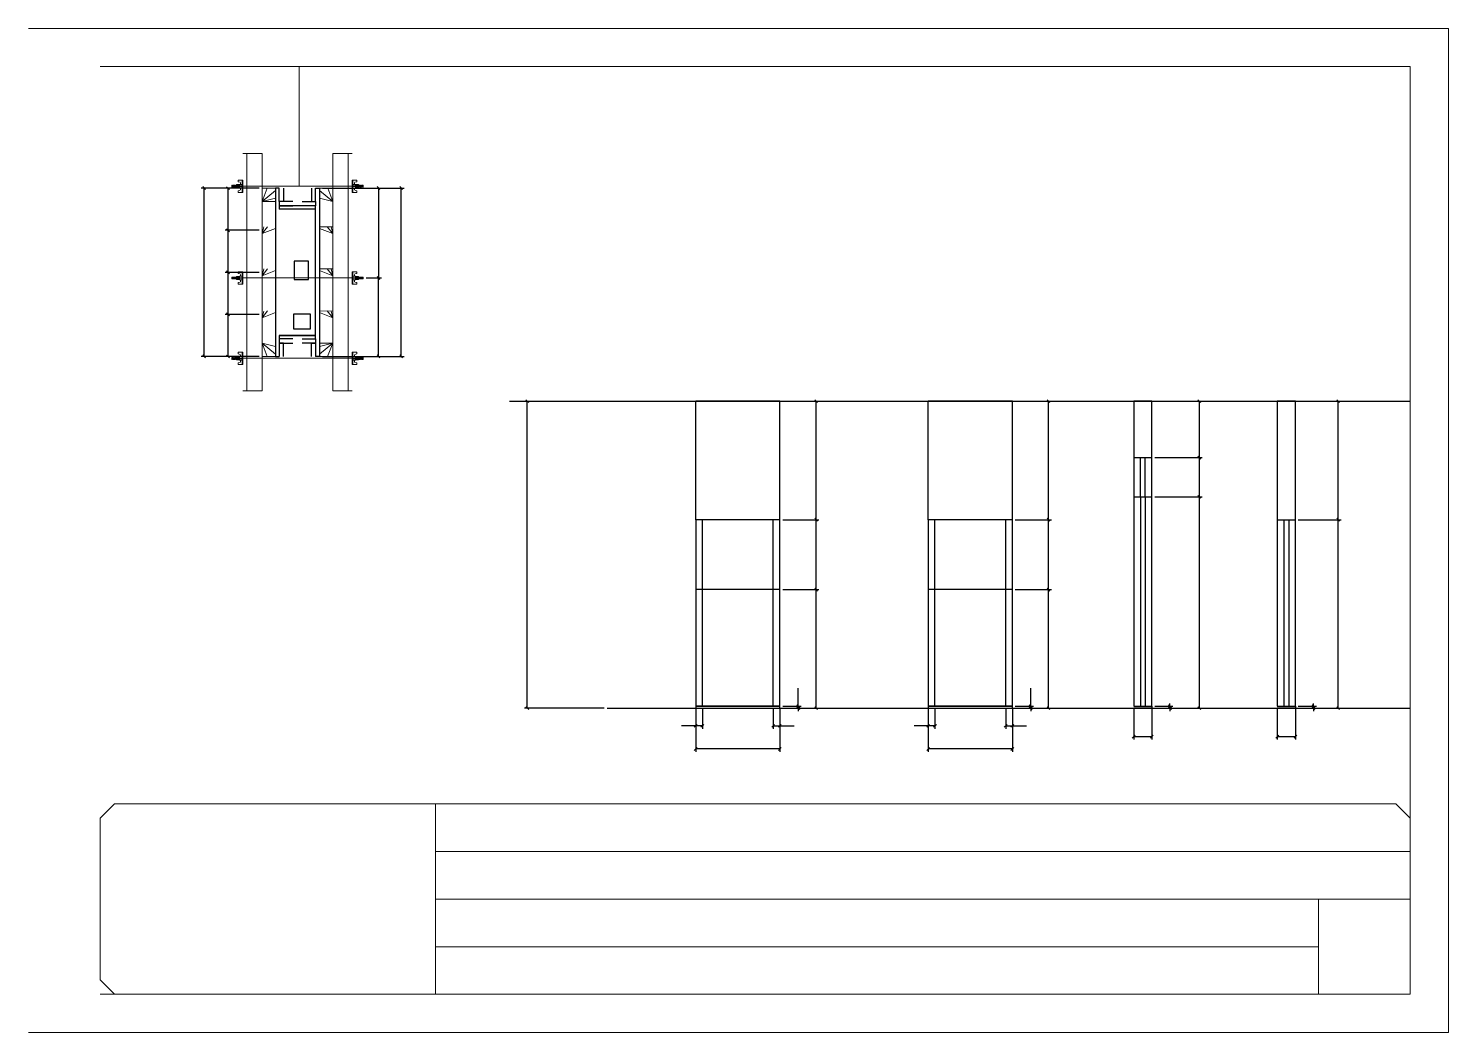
# Model space of a CAD drawing. Header units: metres. Extents: x 4348 to 8996, y 10700 to 11750.
# Drawn here: x 5926 to 7411, y 10700 to 11750 of the extents above; entities that cross this region are included whole.
import ezdxf

# ---------------------------------------------------------------- set-up
doc = ezdxf.new("R2010")
doc.units = ezdxf.units.M
for name, color, linetype in [('00 - FELIPE', 7, 'Continuous'), ('CHAPA', 7, 'Continuous'), ('COTA', 7, 'Continuous'), ('Hachura', 7, 'Continuous'), ('Madeira', 7, 'Continuous'), ('NIVEL 2° PAV.', 7, 'Continuous'), ('Nível', 7, 'Continuous'), ('Painéis', 7, 'Continuous'), ('Perfil Metálico', 7, 'Continuous'), ('SARR_2.2x7', 7, 'Continuous'), ('SARRAFO', 7, 'Continuous'), ('SARRAFO DE PRESSAO', 7, 'Continuous'), ('Texto Seção', 7, 'Continuous')]:
    doc.layers.add(name, color=color, linetype=linetype)

msp = doc.modelspace()

# ---------------------------------------------------------------- linework, layer by layer
at = {"layer": '00 - FELIPE', "color": 4, "lineweight": 25}
for p, q in [((7105.1, 11301.2), (7153.7, 11301.2)), ((7150.7, 11260.2), (7150.7, 11301.2)), ((7105.1, 11260.2), (7153.7, 11260.2))]:
    msp.add_line(p, q, dxfattribs=at)
at = {"layer": '00 - FELIPE', "color": 0, "lineweight": 25}
for p, q in [((7152.2, 11299.7), (7149.2, 11302.7)), ((7149.2, 11261.7), (7152.2, 11258.7))]:
    msp.add_line(p, q, dxfattribs=at)
at = {"layer": 'CHAPA', "color": 1, "lineweight": 25}
for points in [[(6188.6, 11583), (6184.6, 11583), (6184.6, 11407), (6188.6, 11407)], [(6188.6, 11583), (6184.6, 11583), (6184.6, 11407), (6188.6, 11407)], [(6226.6, 11583), (6230.6, 11583), (6230.6, 11407), (6226.6, 11407)], [(6226.6, 11583), (6230.6, 11583), (6230.6, 11407), (6226.6, 11407)], [(6226.6, 11561), (6226.6, 11564.6), (6188.6, 11564.6), (6188.6, 11561)], [(6226.6, 11561), (6226.6, 11564.6), (6188.6, 11564.6), (6188.6, 11561)], [(6226.6, 11425.4), (6226.6, 11429), (6188.6, 11429), (6188.6, 11425.4)], [(6226.6, 11425.4), (6226.6, 11429), (6188.6, 11429), (6188.6, 11425.4)]]:
    msp.add_lwpolyline(points, dxfattribs=at)
at = {"layer": 'COTA', "color": 0, "lineweight": 25}
for p, q in [((6111.5, 11581.5), (6108.5, 11584.5)), ((6136.4, 11581.4), (6133.4, 11584.4)), ((6293.8, 11581.5), (6290.8, 11584.5)), ((6317.5, 11581.5), (6314.5, 11584.5)), ((6133.4, 11540.4), (6136.4, 11537.4)), ((6136.4, 11537.4), (6133.4, 11540.4)), ((6133.4, 11496.4), (6136.4, 11493.4)), ((6136.4, 11493.4), (6133.4, 11496.4)), ((6293.8, 11487.5), (6290.8, 11490.5)), ((6290.8, 11490.5), (6293.8, 11487.5)), ((6133.4, 11452.4), (6136.4, 11449.4)), ((6136.4, 11449.4), (6133.4, 11452.4)), ((6108.5, 11408.5), (6111.5, 11405.5)), ((6133.4, 11408.4), (6136.4, 11405.4)), ((6290.8, 11408.5), (6293.8, 11405.5)), ((6314.5, 11408.5), (6317.5, 11405.5)), ((6751.4, 11358.7), (6748.4, 11361.7)), ((6994.4, 11358.7), (6991.4, 11361.7)), ((7152.2, 11358.7), (7149.2, 11361.7)), ((7297.3, 11358.7), (7294.3, 11361.7)), ((7149.2, 11302.7), (7152.2, 11299.7)), ((7152.2, 11258.7), (7149.2, 11261.7)), ((6751.4, 11234.7), (6748.4, 11237.7)), ((6748.4, 11237.7), (6751.4, 11234.7)), ((6994.4, 11234.7), (6991.4, 11237.7)), ((6991.4, 11237.7), (6994.4, 11234.7)), ((7294.3, 11237.7), (7297.3, 11234.7)), ((7297.3, 11234.7), (7294.3, 11237.7)), ((6748.4, 11164.7), (6751.4, 11161.7)), ((6751.4, 11161.7), (6748.4, 11164.7)), ((6991.4, 11164.7), (6994.4, 11161.7)), ((6994.4, 11161.7), (6991.4, 11164.7)), ((6729.8, 11042.7), (6732.8, 11039.7)), ((6732.8, 11037.7), (6729.8, 11040.7)), ((6748.4, 11040.7), (6751.4, 11037.7)), ((6972.8, 11042.7), (6975.8, 11039.7)), ((6975.8, 11037.7), (6972.8, 11040.7)), ((6991.4, 11040.7), (6994.4, 11037.7)), ((7118.4, 11042.7), (7121.4, 11039.7)), ((7121.4, 11037.7), (7118.4, 11040.7)), ((7149.2, 11040.7), (7152.2, 11037.7)), ((7268.5, 11042.7), (7271.5, 11039.7)), ((7271.5, 11037.7), (7268.5, 11040.7)), ((7294.3, 11040.7), (7297.3, 11037.7)), ((6625.5, 11022.2), (6622.5, 11019.2)), ((6629.5, 11019.2), (6632.5, 11022.2)), ((6706.5, 11022.2), (6703.5, 11019.2)), ((6710.5, 11019.2), (6713.5, 11022.2)), ((6868.6, 11022.2), (6865.6, 11019.2)), ((6872.6, 11019.2), (6875.6, 11022.2)), ((6949.6, 11022.2), (6946.6, 11019.2)), ((6953.6, 11019.2), (6956.6, 11022.2)), ((7083.5, 11010.9), (7080.5, 11007.9)), ((7099.5, 11007.9), (7102.5, 11010.9)), ((7233.6, 11010.9), (7230.6, 11007.9)), ((7249.6, 11007.9), (7252.6, 11010.9)), ((6625.5, 10998.1), (6622.5, 10995.1)), ((6710.5, 10995.1), (6713.5, 10998.1)), ((6868.6, 10998.1), (6865.6, 10995.1)), ((6953.6, 10995.1), (6956.6, 10998.1))]:
    msp.add_line(p, q, dxfattribs=at)
at = {"layer": 'COTA', "color": 241, "lineweight": 25}
for p, q in [((6167.6, 11583), (6107, 11583)), ((6110, 11407), (6110, 11583)), ((6167.6, 11582.9), (6131.9, 11582.9)), ((6134.9, 11582.9), (6134.9, 11538.9)), ((6233.6, 11583), (6319, 11583)), ((6267.6, 11583), (6295.3, 11583)), ((6292.3, 11583), (6292.3, 11489)), ((6316, 11407), (6316, 11583)), ((6167.6, 11538.9), (6131.9, 11538.9)), ((6167.6, 11538.9), (6131.9, 11538.9)), ((6134.9, 11538.9), (6134.9, 11494.9)), ((6167.6, 11494.9), (6131.9, 11494.9)), ((6167.6, 11494.9), (6131.9, 11494.9)), ((6134.9, 11494.9), (6134.9, 11450.9)), ((6279.4, 11489), (6295.3, 11489)), ((6279.4, 11489), (6295.3, 11489)), ((6292.3, 11407), (6292.3, 11489)), ((6167.6, 11450.9), (6131.9, 11450.9)), ((6167.6, 11450.9), (6131.9, 11450.9)), ((6134.9, 11450.9), (6134.9, 11406.9)), ((6167.6, 11407), (6107, 11407)), ((6167.6, 11406.9), (6131.9, 11406.9)), ((6233.6, 11407), (6319, 11407)), ((6267.6, 11407), (6295.3, 11407)), ((6712, 11360.2), (6624, 11360.2)), ((6624, 11236.2), (6624, 11360.2)), ((6712, 11236.2), (6712, 11360.2)), ((6955.1, 11360.2), (6867.1, 11360.2)), ((6867.1, 11236.2), (6867.1, 11360.2)), ((6955.1, 11236.2), (6955.1, 11360.2))]:
    msp.add_line(p, q, dxfattribs=at)
at = {"layer": 'COTA', "color": 180, "lineweight": 25}
for p, q in [((6219, 11506.5), (6204, 11506.5)), ((6204, 11506.5), (6204, 11487.5)), ((6219, 11487.5), (6219, 11506.5)), ((6204, 11487.5), (6219, 11487.5)), ((6221.3, 11451), (6203.3, 11451)), ((6203.3, 11451), (6203.3, 11436)), ((6221.3, 11436), (6221.3, 11451)), ((6203.3, 11436), (6221.3, 11436))]:
    msp.add_line(p, q, dxfattribs=at)
at = {"layer": 'COTA', "color": 4, "lineweight": 25}
for p, q in [((6715, 11360.2), (6752.9, 11360.2)), ((6749.9, 11236.2), (6749.9, 11360.2)), ((6958.1, 11360.2), (6995.9, 11360.2)), ((6992.9, 11236.2), (6992.9, 11360.2)), ((7104, 11360.2), (7153.7, 11360.2)), ((7150.7, 11301.2), (7150.7, 11360.2)), ((7254.1, 11360.2), (7298.8, 11360.2)), ((7295.8, 11236.2), (7295.8, 11360.2)), ((7104, 11301.2), (7153.7, 11301.2)), ((7104, 11260.2), (7153.7, 11260.2)), ((7150.7, 11039.2), (7150.7, 11260.2)), ((6715, 11236.2), (6752.9, 11236.2)), ((6715, 11236.2), (6752.9, 11236.2)), ((6749.9, 11163.2), (6749.9, 11236.2)), ((6958.1, 11236.2), (6995.9, 11236.2)), ((6958.1, 11236.2), (6995.9, 11236.2)), ((6992.9, 11163.2), (6992.9, 11236.2)), ((7254.1, 11236.2), (7298.8, 11236.2)), ((7254.1, 11236.2), (7298.8, 11236.2)), ((7295.8, 11039.2), (7295.8, 11236.2)), ((6715, 11163.2), (6752.9, 11163.2)), ((6715, 11163.2), (6752.9, 11163.2)), ((6749.9, 11039.2), (6749.9, 11163.2)), ((6958.1, 11163.2), (6995.9, 11163.2)), ((6958.1, 11163.2), (6995.9, 11163.2)), ((6992.9, 11039.2), (6992.9, 11163.2)), ((6731.3, 11041.2), (6731.3, 11060.1)), ((6974.3, 11041.2), (6974.3, 11060.1)), ((6624, 11038.2), (6624, 10993.6)), ((6624, 11036.2), (6624, 11017.7)), ((6631, 11038.2), (6631, 11017.7)), ((6705, 11038.2), (6705, 11017.7)), ((6712, 11038.2), (6712, 10993.6)), ((6712, 11036.2), (6712, 11017.7)), ((6715, 11041.2), (6734.3, 11041.2)), ((6715, 11039.2), (6734.3, 11039.2)), ((6715, 11039.2), (6752.9, 11039.2)), ((6731.3, 11039.2), (6731.3, 11041.2)), ((6731.3, 11039.2), (6731.3, 11036.2)), ((6867.1, 11038.2), (6867.1, 10993.6)), ((6867.1, 11036.2), (6867.1, 11017.7)), ((6874.1, 11038.2), (6874.1, 11017.7)), ((6948.1, 11038.2), (6948.1, 11017.7)), ((6955.1, 11038.2), (6955.1, 10993.6)), ((6955.1, 11036.2), (6955.1, 11017.7)), ((6958.1, 11041.2), (6977.3, 11041.2)), ((6958.1, 11039.2), (6977.3, 11039.2)), ((6958.1, 11039.2), (6995.9, 11039.2)), ((6974.3, 11039.2), (6974.3, 11041.2)), ((6974.3, 11039.2), (6974.3, 11036.2)), ((7082, 11038.2), (7082, 11006.4)), ((7101, 11038.2), (7101, 11006.4)), ((7104, 11041.2), (7122.9, 11041.2)), ((7104, 11039.2), (7122.9, 11039.2)), ((7104, 11039.2), (7153.7, 11039.2)), ((7119.9, 11041.2), (7119.9, 11044.2)), ((7119.9, 11039.2), (7119.9, 11041.2)), ((7119.9, 11039.2), (7119.9, 11036.2)), ((7232.1, 11038.2), (7232.1, 11006.4)), ((7251.1, 11038.2), (7251.1, 11006.4)), ((7254.1, 11041.2), (7273, 11041.2)), ((7254.1, 11039.2), (7273, 11039.2)), ((7254.1, 11039.2), (7298.8, 11039.2)), ((7270, 11041.2), (7270, 11044.2)), ((7270, 11039.2), (7270, 11041.2)), ((7270, 11039.2), (7270, 11036.2)), ((6624, 11020.7), (6609.3, 11020.7)), ((6631, 11020.7), (6624, 11020.7)), ((6705, 11020.7), (6712, 11020.7)), ((6712, 11020.7), (6726.8, 11020.7)), ((6867.1, 11020.7), (6852.3, 11020.7)), ((6874.1, 11020.7), (6867.1, 11020.7)), ((6948.1, 11020.7), (6955.1, 11020.7)), ((6955.1, 11020.7), (6969.8, 11020.7)), ((7082, 11009.4), (7101, 11009.4)), ((7232.1, 11009.4), (7251.1, 11009.4)), ((6712, 10996.6), (6624, 10996.6)), ((6955.1, 10996.6), (6867.1, 10996.6))]:
    msp.add_line(p, q, dxfattribs=at)
at = {"layer": 'COTA', "color": 241, "lineweight": 25}
for points in [[(7101, 11301.2), (7101, 11360.2), (7082, 11360.2), (7082, 11301.2)], [(7251.1, 11236.2), (7251.1, 11360.2), (7232.1, 11360.2), (7232.1, 11236.2)]]:
    msp.add_lwpolyline(points, dxfattribs=at)
at = {"layer": 'Hachura', "color": 0, "lineweight": 9}
for p, q in [((6139.1, 11586), (6138.8, 11585.7)), ((6138.8, 11585.7), (6138.8, 11584.4)), ((6139.1, 11584.1), (6138.8, 11584.4)), ((6139.4, 11586), (6139.1, 11586)), ((6139.1, 11584.1), (6139.1, 11586)), ((6139.7, 11584.1), (6139.1, 11585.3)), ((6139.7, 11584), (6139.1, 11585.1)), ((6139.1, 11584.6), (6139.4, 11583.9)), ((6139.1, 11584.3), (6139.2, 11584.1)), ((6139.4, 11586), (6140.4, 11584.1)), ((6139.4, 11586), (6140.4, 11584.1)), ((6139.5, 11586.1), (6140.6, 11583.9)), ((6140.8, 11584), (6139.7, 11586.1)), ((6139.7, 11584.1), (6140.4, 11584.1)), ((6140.6, 11586), (6139.9, 11586)), ((6140.9, 11584.1), (6139.9, 11586)), ((6140.6, 11586), (6141.5, 11584.1)), ((6140.7, 11586.1), (6141.7, 11583.9)), ((6142, 11584), (6140.9, 11586.1)), ((6141.5, 11584.1), (6140.9, 11584.1)), ((6141.7, 11586), (6141.1, 11586)), ((6142.1, 11584.1), (6141.1, 11586)), ((6141.3, 11586), (6141.1, 11586)), ((6141.7, 11586), (6142.7, 11584.1)), ((6141.8, 11586.1), (6142.9, 11583.9)), ((6143.1, 11584), (6142.1, 11586.1)), ((6142.3, 11584.1), (6142.1, 11584.1)), ((6142.9, 11586), (6142.2, 11586)), ((6143.2, 11584.1), (6142.2, 11586)), ((6142.3, 11584.1), (6142.7, 11584.1)), ((6142.9, 11586), (6143.9, 11584.1)), ((6143.9, 11584.8), (6143.2, 11586.1)), ((6143.2, 11584.1), (6143.9, 11584.1)), ((6143.9, 11585.1), (6143.4, 11586)), ((6143.9, 11586), (6143.4, 11586)), ((6143.9, 11583.3), (6143.9, 11586.6)), ((6143.9, 11583.3), (6143.9, 11586.6)), ((6143.9, 11586.6), (6147.1, 11586.6)), ((6143.9, 11585.6), (6147.1, 11585.6)), ((6143.9, 11584.1), (6147.1, 11584.1)), ((6147.1, 11583.3), (6143.9, 11583.3)), ((6150.6, 11591.4), (6145.4, 11591.4)), ((6145.4, 11591.4), (6145.4, 11589.7)), ((6145.4, 11589.7), (6147.6, 11589.2)), ((6147.1, 11586.9), (6147.1, 11583)), ((6149.7, 11586.9), (6147.1, 11586.9)), ((6147.1, 11583), (6147.1, 11583.3)), ((6147.1, 11583), (6147.1, 11583.3)), ((6147.1, 11583), (6149.7, 11583)), ((6149.7, 11585.3), (6147.7, 11585.3)), ((6147.7, 11584.8), (6149.7, 11584.8)), ((6147.9, 11588.8), (6147.9, 11586.9)), ((6147.9, 11581.1), (6147.9, 11583)), ((6149.6, 11591.3), (6150.6, 11591.3)), ((6149.6, 11591.1), (6150.6, 11591.1)), ((6149.6, 11590.7), (6150.6, 11590.7)), ((6149.6, 11590.3), (6150.6, 11590.3)), ((6149.6, 11589.4), (6150.6, 11589.4)), ((6149.6, 11588), (6150.6, 11588)), ((6149.7, 11591.4), (6149.7, 11578.5)), ((6149.7, 11591.4), (6149.7, 11586.3)), ((6149.7, 11585), (6149.7, 11586.9)), ((6149.7, 11586.3), (6149.7, 11585.6)), ((6149.7, 11585), (6150.6, 11585)), ((6150, 11585.9), (6149.8, 11585.9)), ((6149.8, 11584), (6150.2, 11584)), ((6150.4, 11585.9), (6150, 11585.9)), ((6150.6, 11578.5), (6150.6, 11591.4)), ((6150.6, 11579.5), (6150.6, 11587.3)), ((6264.6, 11578.5), (6264.6, 11591.4)), ((6264.6, 11591.4), (6269.7, 11591.4)), ((6265.5, 11591.3), (6264.6, 11591.3)), ((6265.5, 11591.1), (6264.6, 11591.1)), ((6265.5, 11590.7), (6264.6, 11590.7)), ((6265.5, 11590.3), (6264.6, 11590.3)), ((6265.5, 11589.4), (6264.6, 11589.4)), ((6265.5, 11588), (6264.6, 11588)), ((6264.6, 11579.5), (6264.6, 11587.3)), ((6265.5, 11585), (6264.6, 11585)), ((6264.7, 11585.9), (6265.2, 11585.9)), ((6265.3, 11584), (6264.9, 11584)), ((6265.2, 11585.9), (6265.4, 11585.9)), ((6265.5, 11591.4), (6265.5, 11578.5)), ((6265.5, 11591.4), (6265.5, 11586.3)), ((6265.5, 11585), (6265.5, 11586.9)), ((6265.5, 11586.9), (6268.1, 11586.9)), ((6265.5, 11586.3), (6265.5, 11585.6)), ((6265.5, 11585.3), (6267.5, 11585.3)), ((6267.5, 11584.8), (6265.5, 11584.8)), ((6268.1, 11583), (6265.5, 11583)), ((6267.3, 11588.8), (6267.3, 11586.9)), ((6267.3, 11581.1), (6267.3, 11583)), ((6269.7, 11589.7), (6267.5, 11589.2)), ((6268.1, 11586.9), (6268.1, 11583)), ((6271.3, 11586.6), (6268.1, 11586.6)), ((6271.3, 11585.6), (6268.1, 11585.6)), ((6271.3, 11584.1), (6268.1, 11584.1)), ((6268.1, 11583.3), (6271.3, 11583.3)), ((6268.1, 11583), (6268.1, 11583.3)), ((6268.1, 11583), (6268.1, 11583.3)), ((6269.7, 11591.4), (6269.7, 11589.7)), ((6271.2, 11583.3), (6271.2, 11586.6)), ((6271.3, 11583.3), (6271.3, 11586.6)), ((6271.3, 11584.8), (6271.9, 11586.1)), ((6272.2, 11586), (6271.3, 11584.1)), ((6271.3, 11585.1), (6271.7, 11586)), ((6271.3, 11586), (6271.7, 11586)), ((6271.9, 11584.1), (6271.3, 11584.1)), ((6271.9, 11584.1), (6272.9, 11586)), ((6272, 11584), (6273.1, 11586.1)), ((6273.3, 11586.1), (6272.2, 11583.9)), ((6272.2, 11586), (6272.9, 11586)), ((6273.4, 11586), (6272.4, 11584.1)), ((6272.9, 11584.1), (6272.4, 11584.1)), ((6272.9, 11584.1), (6273.1, 11584.1)), ((6273.1, 11584.1), (6274, 11586)), ((6273.2, 11584), (6274.2, 11586.1)), ((6274.5, 11586.1), (6273.4, 11583.9)), ((6273.4, 11586), (6274, 11586)), ((6274.6, 11586), (6273.6, 11584.1)), ((6273.6, 11584.1), (6274.2, 11584.1)), ((6273.8, 11586), (6274, 11586)), ((6274.2, 11584.1), (6275.2, 11586)), ((6274.3, 11584), (6275.4, 11586.1)), ((6275.6, 11586.1), (6274.6, 11583.9)), ((6274.6, 11586), (6275.2, 11586)), ((6275.7, 11586), (6274.8, 11584.1)), ((6275.7, 11586), (6274.8, 11584.1)), ((6275.4, 11584.1), (6274.8, 11584.1)), ((6275.4, 11584.1), (6276, 11585.3)), ((6275.5, 11584), (6276, 11585.1)), ((6275.7, 11586), (6276, 11586)), ((6276, 11584.6), (6275.7, 11583.9)), ((6276, 11584.3), (6275.9, 11584.1)), ((6276, 11586), (6276.4, 11585.7)), ((6276, 11584.1), (6276, 11586)), ((6276, 11584.1), (6276.4, 11584.4)), ((6276.4, 11585.7), (6276.4, 11584.4)), ((6145.4, 11580.2), (6147.6, 11580.8)), ((6145.4, 11578.5), (6145.4, 11580.2)), ((6149.7, 11578.5), (6145.4, 11578.5)), ((6149.6, 11581.9), (6150.6, 11581.9)), ((6149.6, 11580.5), (6150.6, 11580.5)), ((6149.6, 11579.7), (6150.6, 11579.7)), ((6149.6, 11579.2), (6150.6, 11579.2)), ((6149.6, 11578.9), (6150.6, 11578.9)), ((6149.6, 11578.6), (6150.6, 11578.6)), ((6149.7, 11578.5), (6150.6, 11578.5)), ((6265.5, 11581.9), (6264.6, 11581.9)), ((6265.5, 11580.5), (6264.6, 11580.5)), ((6265.5, 11579.7), (6264.6, 11579.7)), ((6265.5, 11579.2), (6264.6, 11579.2)), ((6265.5, 11578.9), (6264.6, 11578.9)), ((6265.5, 11578.6), (6264.6, 11578.6)), ((6265.5, 11578.5), (6264.6, 11578.5)), ((6265.5, 11578.5), (6269.7, 11578.5)), ((6269.7, 11580.2), (6267.5, 11580.8)), ((6269.7, 11578.5), (6269.7, 11580.2)), ((6150.6, 11495.4), (6145.4, 11495.4)), ((6145.4, 11495.4), (6145.4, 11493.7)), ((6149.6, 11495.3), (6150.6, 11495.3)), ((6149.6, 11495.1), (6150.6, 11495.1)), ((6149.6, 11494.7), (6150.6, 11494.7)), ((6149.6, 11494.3), (6150.6, 11494.3)), ((6149.7, 11495.4), (6149.7, 11482.5)), ((6149.7, 11495.4), (6149.7, 11490.3)), ((6150.6, 11482.5), (6150.6, 11495.4)), ((6264.6, 11482.5), (6264.6, 11495.4)), ((6264.6, 11495.4), (6269.7, 11495.4)), ((6265.5, 11495.3), (6264.6, 11495.3)), ((6265.5, 11495.1), (6264.6, 11495.1)), ((6265.5, 11494.7), (6264.6, 11494.7)), ((6265.5, 11494.3), (6264.6, 11494.3)), ((6265.5, 11495.4), (6265.5, 11482.5)), ((6265.5, 11495.4), (6265.5, 11490.3)), ((6269.7, 11495.4), (6269.7, 11493.7)), ((6139.1, 11490), (6138.8, 11489.7)), ((6138.8, 11489.7), (6138.8, 11488.4)), ((6139.1, 11488.1), (6138.8, 11488.4)), ((6139.4, 11490), (6139.1, 11490)), ((6139.1, 11488.1), (6139.1, 11490)), ((6139.7, 11488.1), (6139.1, 11489.3)), ((6139.7, 11488), (6139.1, 11489.1)), ((6139.1, 11488.6), (6139.4, 11487.9)), ((6139.1, 11488.3), (6139.2, 11488.1)), ((6139.4, 11490), (6140.4, 11488.1)), ((6139.4, 11490), (6140.4, 11488.1)), ((6139.5, 11490.1), (6140.6, 11487.9)), ((6140.8, 11488), (6139.7, 11490.1)), ((6139.7, 11488.1), (6140.4, 11488.1)), ((6140.6, 11490), (6139.9, 11490)), ((6140.9, 11488.1), (6139.9, 11490)), ((6140.6, 11490), (6141.5, 11488.1)), ((6140.7, 11490.1), (6141.7, 11487.9)), ((6142, 11488), (6140.9, 11490.1)), ((6141.5, 11488.1), (6140.9, 11488.1)), ((6141.7, 11490), (6141.1, 11490)), ((6142.1, 11488.1), (6141.1, 11490)), ((6141.3, 11490), (6141.1, 11490)), ((6141.7, 11490), (6142.7, 11488.1)), ((6141.8, 11490.1), (6142.9, 11487.9)), ((6143.1, 11488), (6142.1, 11490.1)), ((6142.3, 11488.1), (6142.1, 11488.1)), ((6142.9, 11490), (6142.2, 11490)), ((6143.2, 11488.1), (6142.2, 11490)), ((6142.3, 11488.1), (6142.7, 11488.1)), ((6142.9, 11490), (6143.9, 11488.1)), ((6143.9, 11488.8), (6143.2, 11490.1)), ((6143.2, 11488.1), (6143.9, 11488.1)), ((6143.9, 11489.1), (6143.4, 11490)), ((6143.9, 11490), (6143.4, 11490)), ((6143.9, 11487.3), (6143.9, 11490.6)), ((6143.9, 11487.3), (6143.9, 11490.6)), ((6143.9, 11490.6), (6147.1, 11490.6)), ((6143.9, 11489.6), (6147.1, 11489.6)), ((6143.9, 11488.1), (6147.1, 11488.1)), ((6147.1, 11487.3), (6143.9, 11487.3)), ((6145.4, 11493.7), (6147.6, 11493.2)), ((6145.4, 11484.2), (6147.6, 11484.8)), ((6145.4, 11482.5), (6145.4, 11484.2)), ((6149.7, 11482.5), (6145.4, 11482.5)), ((6147.1, 11490.9), (6147.1, 11487)), ((6149.7, 11490.9), (6147.1, 11490.9)), ((6147.1, 11487), (6147.1, 11487.3)), ((6147.1, 11487), (6147.1, 11487.3)), ((6147.1, 11487), (6149.7, 11487)), ((6149.7, 11489.3), (6147.7, 11489.3)), ((6147.7, 11488.8), (6149.7, 11488.8)), ((6147.9, 11492.8), (6147.9, 11490.9)), ((6147.9, 11485.1), (6147.9, 11487)), ((6149.6, 11493.4), (6150.6, 11493.4)), ((6149.6, 11492), (6150.6, 11492)), ((6149.6, 11485.9), (6150.6, 11485.9)), ((6149.6, 11484.5), (6150.6, 11484.5)), ((6149.6, 11483.7), (6150.6, 11483.7)), ((6149.6, 11483.2), (6150.6, 11483.2)), ((6149.6, 11482.9), (6150.6, 11482.9)), ((6149.6, 11482.6), (6150.6, 11482.6)), ((6149.7, 11489), (6149.7, 11490.9)), ((6149.7, 11490.3), (6149.7, 11489.6)), ((6149.7, 11489), (6150.6, 11489)), ((6149.7, 11482.5), (6150.6, 11482.5)), ((6150, 11489.9), (6149.8, 11489.9)), ((6149.8, 11488), (6150.2, 11488)), ((6150.4, 11489.9), (6150, 11489.9)), ((6150.6, 11483.5), (6150.6, 11491.3)), ((6265.5, 11493.4), (6264.6, 11493.4)), ((6265.5, 11492), (6264.6, 11492)), ((6264.6, 11483.5), (6264.6, 11491.3)), ((6265.5, 11489), (6264.6, 11489)), ((6265.5, 11485.9), (6264.6, 11485.9)), ((6265.5, 11484.5), (6264.6, 11484.5)), ((6265.5, 11483.7), (6264.6, 11483.7)), ((6265.5, 11483.2), (6264.6, 11483.2)), ((6265.5, 11482.9), (6264.6, 11482.9)), ((6265.5, 11482.6), (6264.6, 11482.6)), ((6265.5, 11482.5), (6264.6, 11482.5)), ((6264.7, 11489.9), (6265.2, 11489.9)), ((6265.3, 11488), (6264.9, 11488)), ((6265.2, 11489.9), (6265.4, 11489.9)), ((6265.5, 11489), (6265.5, 11490.9)), ((6265.5, 11490.9), (6268.1, 11490.9)), ((6265.5, 11490.3), (6265.5, 11489.6)), ((6265.5, 11489.3), (6267.5, 11489.3)), ((6267.5, 11488.8), (6265.5, 11488.8)), ((6268.1, 11487), (6265.5, 11487)), ((6265.5, 11482.5), (6269.7, 11482.5)), ((6267.3, 11492.8), (6267.3, 11490.9)), ((6267.3, 11485.1), (6267.3, 11487)), ((6269.7, 11493.7), (6267.5, 11493.2)), ((6269.7, 11484.2), (6267.5, 11484.8)), ((6268.1, 11490.9), (6268.1, 11487)), ((6271.3, 11490.6), (6268.1, 11490.6)), ((6271.3, 11489.6), (6268.1, 11489.6)), ((6271.3, 11488.1), (6268.1, 11488.1)), ((6268.1, 11487.3), (6271.3, 11487.3)), ((6268.1, 11487), (6268.1, 11487.3)), ((6268.1, 11487), (6268.1, 11487.3)), ((6269.7, 11482.5), (6269.7, 11484.2)), ((6271.2, 11487.3), (6271.2, 11490.6)), ((6271.3, 11487.3), (6271.3, 11490.6)), ((6271.3, 11488.8), (6271.9, 11490.1)), ((6272.2, 11490), (6271.3, 11488.1)), ((6271.3, 11489.1), (6271.7, 11490)), ((6271.3, 11490), (6271.7, 11490)), ((6271.9, 11488.1), (6271.3, 11488.1)), ((6271.9, 11488.1), (6272.9, 11490)), ((6272, 11488), (6273.1, 11490.1)), ((6273.3, 11490.1), (6272.2, 11487.9)), ((6272.2, 11490), (6272.9, 11490)), ((6273.4, 11490), (6272.4, 11488.1)), ((6272.9, 11488.1), (6272.4, 11488.1)), ((6272.9, 11488.1), (6273.1, 11488.1)), ((6273.1, 11488.1), (6274, 11490)), ((6273.2, 11488), (6274.2, 11490.1)), ((6274.5, 11490.1), (6273.4, 11487.9)), ((6273.4, 11490), (6274, 11490)), ((6274.6, 11490), (6273.6, 11488.1)), ((6273.6, 11488.1), (6274.2, 11488.1)), ((6273.8, 11490), (6274, 11490)), ((6274.2, 11488.1), (6275.2, 11490)), ((6274.3, 11488), (6275.4, 11490.1)), ((6275.6, 11490.1), (6274.6, 11487.9)), ((6274.6, 11490), (6275.2, 11490)), ((6275.7, 11490), (6274.8, 11488.1)), ((6275.7, 11490), (6274.8, 11488.1)), ((6275.4, 11488.1), (6274.8, 11488.1)), ((6275.4, 11488.1), (6276, 11489.3)), ((6275.5, 11488), (6276, 11489.1)), ((6275.7, 11490), (6276, 11490)), ((6276, 11488.6), (6275.7, 11487.9)), ((6276, 11488.3), (6275.9, 11488.1)), ((6276, 11490), (6276.4, 11489.7)), ((6276, 11488.1), (6276, 11490)), ((6276, 11488.1), (6276.4, 11488.4)), ((6276.4, 11489.7), (6276.4, 11488.4)), ((6139.1, 11405.9), (6138.8, 11405.5)), ((6138.8, 11404.2), (6138.8, 11405.5)), ((6139.1, 11405.3), (6139.4, 11406)), ((6139.7, 11406), (6139.1, 11404.8)), ((6139.1, 11405.6), (6139.2, 11405.9)), ((6139.7, 11405.9), (6139.1, 11404.6)), ((6139.1, 11405.9), (6139.1, 11403.9)), ((6139.4, 11403.9), (6140.4, 11405.9)), ((6139.4, 11403.9), (6140.4, 11405.9)), ((6139.5, 11403.9), (6140.6, 11406)), ((6140.8, 11406), (6139.7, 11403.8)), ((6139.7, 11405.9), (6140.4, 11405.9)), ((6140.9, 11405.9), (6139.9, 11403.9)), ((6140.6, 11403.9), (6141.5, 11405.9)), ((6140.7, 11403.9), (6141.7, 11406)), ((6142, 11406), (6140.9, 11403.8)), ((6141.5, 11405.9), (6140.9, 11405.9)), ((6142.1, 11405.9), (6141.1, 11403.9)), ((6141.7, 11403.9), (6142.7, 11405.9)), ((6141.8, 11403.9), (6142.9, 11406)), ((6143.1, 11406), (6142.1, 11403.8)), ((6142.3, 11405.9), (6142.1, 11405.9)), ((6143.2, 11405.9), (6142.2, 11403.9)), ((6142.3, 11405.9), (6142.7, 11405.9)), ((6142.9, 11403.9), (6143.9, 11405.9)), ((6143.2, 11405.9), (6143.9, 11405.9)), ((6143.9, 11405.1), (6143.2, 11403.8)), ((6143.9, 11404.8), (6143.4, 11403.9)), ((6143.9, 11406.6), (6143.9, 11403.3)), ((6143.9, 11406.6), (6143.9, 11403.3)), ((6147.1, 11406.6), (6143.9, 11406.6)), ((6143.9, 11405.9), (6147.1, 11405.9)), ((6149.7, 11411.4), (6145.4, 11411.4)), ((6145.4, 11411.4), (6145.4, 11409.7)), ((6145.4, 11409.7), (6147.6, 11409.1)), ((6147.1, 11403), (6147.1, 11406.9)), ((6147.1, 11406.9), (6149.7, 11406.9)), ((6147.1, 11406.9), (6147.1, 11406.6)), ((6147.1, 11406.9), (6147.1, 11406.6)), ((6147.7, 11405.2), (6149.7, 11405.2)), ((6147.9, 11408.8), (6147.9, 11406.9)), ((6149.6, 11411.3), (6150.6, 11411.3)), ((6149.6, 11411.1), (6150.6, 11411.1)), ((6149.6, 11410.7), (6150.6, 11410.7)), ((6149.6, 11410.3), (6150.6, 11410.3)), ((6149.6, 11409.4), (6150.6, 11409.4)), ((6149.6, 11408), (6150.6, 11408)), ((6149.7, 11398.5), (6149.7, 11411.4)), ((6149.7, 11411.4), (6150.6, 11411.4)), ((6149.7, 11405), (6149.7, 11403)), ((6149.7, 11405), (6150.6, 11405)), ((6149.8, 11405.9), (6150.2, 11405.9)), ((6150.6, 11411.4), (6150.6, 11398.5)), ((6150.6, 11410.5), (6150.6, 11402.6)), ((6264.6, 11411.4), (6264.6, 11398.5)), ((6265.5, 11411.4), (6264.6, 11411.4)), ((6265.5, 11411.3), (6264.6, 11411.3)), ((6265.5, 11411.1), (6264.6, 11411.1)), ((6265.5, 11410.7), (6264.6, 11410.7)), ((6264.6, 11410.5), (6264.6, 11402.6)), ((6265.5, 11410.3), (6264.6, 11410.3)), ((6265.5, 11409.4), (6264.6, 11409.4)), ((6265.5, 11408), (6264.6, 11408)), ((6265.5, 11405), (6264.6, 11405)), ((6265.3, 11405.9), (6264.9, 11405.9)), ((6265.5, 11398.5), (6265.5, 11411.4)), ((6265.5, 11411.4), (6269.7, 11411.4)), ((6268.1, 11406.9), (6265.5, 11406.9)), ((6267.5, 11405.2), (6265.5, 11405.2)), ((6265.5, 11405), (6265.5, 11403)), ((6267.3, 11408.8), (6267.3, 11406.9)), ((6269.7, 11409.7), (6267.5, 11409.1)), ((6268.1, 11403), (6268.1, 11406.9)), ((6268.1, 11406.9), (6268.1, 11406.6)), ((6268.1, 11406.9), (6268.1, 11406.6)), ((6268.1, 11406.6), (6271.3, 11406.6)), ((6271.3, 11405.9), (6268.1, 11405.9)), ((6269.7, 11411.4), (6269.7, 11409.7)), ((6271.2, 11406.6), (6271.2, 11403.3)), ((6271.3, 11406.6), (6271.3, 11403.3)), ((6271.9, 11405.9), (6271.3, 11405.9)), ((6272.2, 11403.9), (6271.3, 11405.9)), ((6271.3, 11405.1), (6271.9, 11403.8)), ((6271.3, 11404.8), (6271.7, 11403.9)), ((6271.9, 11405.9), (6272.9, 11403.9)), ((6272, 11406), (6273.1, 11403.8)), ((6273.3, 11403.9), (6272.2, 11406)), ((6272.9, 11405.9), (6272.4, 11405.9)), ((6273.4, 11403.9), (6272.4, 11405.9)), ((6272.9, 11405.9), (6273.1, 11405.9)), ((6273.1, 11405.9), (6274, 11403.9)), ((6273.2, 11406), (6274.2, 11403.8)), ((6274.5, 11403.9), (6273.4, 11406)), ((6273.6, 11405.9), (6274.2, 11405.9)), ((6274.6, 11403.9), (6273.6, 11405.9)), ((6274.2, 11405.9), (6275.2, 11403.9)), ((6274.3, 11406), (6275.4, 11403.8)), ((6275.6, 11403.9), (6274.6, 11406)), ((6275.7, 11403.9), (6274.8, 11405.9)), ((6275.4, 11405.9), (6274.8, 11405.9)), ((6275.7, 11403.9), (6274.8, 11405.9)), ((6275.4, 11405.9), (6276, 11404.6)), ((6275.5, 11406), (6276, 11404.8)), ((6276, 11405.3), (6275.7, 11406)), ((6276, 11405.6), (6275.9, 11405.9)), ((6276, 11405.9), (6276.4, 11405.5)), ((6276, 11405.9), (6276, 11403.9)), ((6276.4, 11404.2), (6276.4, 11405.5)), ((6139.1, 11403.9), (6138.8, 11404.2)), ((6139.4, 11403.9), (6139.1, 11403.9)), ((6140.6, 11403.9), (6139.9, 11403.9)), ((6141.7, 11403.9), (6141.1, 11403.9)), ((6141.3, 11403.9), (6141.1, 11403.9)), ((6142.9, 11403.9), (6142.2, 11403.9)), ((6143.9, 11403.9), (6143.4, 11403.9)), ((6143.9, 11404.3), (6147.1, 11404.3)), ((6143.9, 11403.3), (6147.1, 11403.3)), ((6145.4, 11400.2), (6147.6, 11400.8)), ((6145.4, 11398.5), (6145.4, 11400.2)), ((6150.6, 11398.5), (6145.4, 11398.5)), ((6149.7, 11403), (6147.1, 11403)), ((6149.7, 11404.6), (6147.7, 11404.6)), ((6147.9, 11401.1), (6147.9, 11403)), ((6149.6, 11401.9), (6150.6, 11401.9)), ((6149.6, 11400.5), (6150.6, 11400.5)), ((6149.6, 11399.7), (6150.6, 11399.7)), ((6149.6, 11399.2), (6150.6, 11399.2)), ((6149.6, 11398.9), (6150.6, 11398.9)), ((6149.6, 11398.6), (6150.6, 11398.6)), ((6149.7, 11403.7), (6149.7, 11404.3)), ((6149.7, 11398.5), (6149.7, 11403.7)), ((6150, 11404), (6149.8, 11404)), ((6150.4, 11404), (6150, 11404)), ((6265.5, 11401.9), (6264.6, 11401.9)), ((6265.5, 11400.5), (6264.6, 11400.5)), ((6265.5, 11399.7), (6264.6, 11399.7)), ((6265.5, 11399.2), (6264.6, 11399.2)), ((6265.5, 11398.9), (6264.6, 11398.9)), ((6265.5, 11398.6), (6264.6, 11398.6)), ((6264.6, 11398.5), (6269.7, 11398.5)), ((6264.7, 11404), (6265.2, 11404)), ((6265.2, 11404), (6265.4, 11404)), ((6265.5, 11404.6), (6267.5, 11404.6)), ((6265.5, 11403.7), (6265.5, 11404.3)), ((6265.5, 11398.5), (6265.5, 11403.7)), ((6265.5, 11403), (6268.1, 11403)), ((6267.3, 11401.1), (6267.3, 11403)), ((6269.7, 11400.2), (6267.5, 11400.8)), ((6271.3, 11404.3), (6268.1, 11404.3)), ((6271.3, 11403.3), (6268.1, 11403.3)), ((6269.7, 11398.5), (6269.7, 11400.2)), ((6271.3, 11403.9), (6271.7, 11403.9)), ((6272.2, 11403.9), (6272.9, 11403.9)), ((6273.4, 11403.9), (6274, 11403.9)), ((6273.8, 11403.9), (6274, 11403.9)), ((6274.6, 11403.9), (6275.2, 11403.9)), ((6275.7, 11403.9), (6276, 11403.9)), ((6276, 11403.9), (6276.4, 11404.2))]:
    msp.add_line(p, q, dxfattribs=at)
at = {"layer": 'Hachura', "color": 251, "lineweight": 9}
for p, q in [((6275.4, 11585), (6143.6, 11585)), ((6275.4, 11489), (6143.6, 11489)), ((6275.4, 11405), (6143.6, 11405))]:
    msp.add_line(p, q, dxfattribs=at)
at = {"layer": 'Madeira', "color": 126, "lineweight": 18}
for p, q in [((6170.6, 11568.9), (6176, 11582.9)), ((6170.6, 11568.9), (6184.6, 11580.5)), ((6170.6, 11568.9), (6184.6, 11572.4)), ((6244.6, 11568.9), (6230.6, 11580.5)), ((6244.6, 11568.9), (6230.6, 11572.4)), ((6244.6, 11568.9), (6239.2, 11582.9)), ((6170.6, 11535.4), (6176.3, 11542.5)), ((6170.6, 11535.4), (6172.3, 11542.4)), ((6170.6, 11535.4), (6184.6, 11540.9)), ((6244.6, 11535.4), (6230.6, 11540.9)), ((6244.6, 11535.4), (6238.8, 11542.5)), ((6244.6, 11535.4), (6242.8, 11542.4)), ((6170.6, 11491.4), (6176.3, 11498.5)), ((6170.6, 11491.4), (6172.3, 11498.4)), ((6170.6, 11491.4), (6184.6, 11496.9)), ((6244.6, 11491.4), (6230.6, 11496.9)), ((6244.6, 11491.4), (6238.8, 11498.5)), ((6244.6, 11491.4), (6242.8, 11498.4)), ((6170.6, 11447.4), (6176.3, 11454.5)), ((6170.6, 11447.4), (6172.3, 11454.4)), ((6170.6, 11447.4), (6184.6, 11452.9)), ((6244.6, 11447.4), (6230.6, 11452.9)), ((6244.6, 11447.4), (6238.8, 11454.5)), ((6244.6, 11447.4), (6242.8, 11454.4)), ((6170.6, 11420.9), (6184.6, 11409.4)), ((6170.6, 11420.9), (6184.6, 11417.5)), ((6170.6, 11420.9), (6176, 11407)), ((6244.6, 11420.9), (6230.6, 11409.4)), ((6244.6, 11420.9), (6230.6, 11417.5)), ((6244.6, 11420.9), (6239.1, 11407))]:
    msp.add_line(p, q, dxfattribs=at)
for points in [[(6170.6, 11406.9), (6184.6, 11407), (6184.6, 11583), (6170.6, 11582.9)], [(6170.6, 11568.9), (6184.6, 11569), (6184.6, 11583), (6170.6, 11582.9)], [(6244.6, 11406.9), (6230.6, 11407), (6230.6, 11583), (6244.6, 11582.9)], [(6244.6, 11535.4), (6244.6, 11542.4), (6230.6, 11542.5), (6230.6, 11535.5)], [(6244.6, 11491.4), (6244.6, 11498.4), (6230.6, 11498.5), (6230.6, 11491.5)], [(6244.6, 11447.4), (6244.6, 11454.4), (6230.6, 11454.5), (6230.6, 11447.5)], [(6244.6, 11420.9), (6230.6, 11421), (6230.6, 11407), (6244.6, 11406.9)]]:
    msp.add_lwpolyline(points, dxfattribs=at)
at = {"layer": 'NIVEL 2° PAV.', "color": 0, "lineweight": 25}
for p, q in [((6449.4, 11358.7), (6446.4, 11361.7)), ((6446.4, 11040.7), (6449.4, 11037.7))]:
    msp.add_line(p, q, dxfattribs=at)
at = {"layer": 'NIVEL 2° PAV.', "color": 4, "lineweight": 25}
for p, q in [((6444.7, 11360.2), (6450.9, 11360.2)), ((6447.9, 11039.2), (6447.9, 11360.2)), ((6528.4, 11039.2), (6444.9, 11039.2))]:
    msp.add_line(p, q, dxfattribs=at)
at = {"layer": 'Nível', "color": 4, "lineweight": 25}
for p, q in [((6429.2, 11360.2), (7371.2, 11360.2)), ((6531.4, 11039.2), (7371.2, 11039.2))]:
    msp.add_line(p, q, dxfattribs=at)
at = {"layer": 'Painéis', "color": 200, "lineweight": 25}
for p, q in [((7082, 11301.2), (7082, 11041.2)), ((7082, 11301.2), (7101, 11301.2)), ((7101, 11041.2), (7101, 11301.2)), ((7082, 11260.2), (7101, 11260.2)), ((6624, 11236.2), (6624, 11039.2)), ((6712, 11236.2), (6624, 11236.2)), ((6712, 11039.2), (6712, 11236.2)), ((6867.1, 11236.2), (6867.1, 11039.2)), ((6955.1, 11236.2), (6867.1, 11236.2)), ((6955.1, 11039.2), (6955.1, 11236.2)), ((7232.1, 11236.2), (7232.1, 11041.2)), ((7232.1, 11236.2), (7251.1, 11236.2)), ((7251.1, 11041.2), (7251.1, 11236.2)), ((6712, 11163.2), (6624, 11163.2)), ((6955.1, 11163.2), (6867.1, 11163.2)), ((6624, 11041.2), (6712, 11041.2)), ((6867.1, 11041.2), (6955.1, 11041.2)), ((7082, 11041.2), (7101, 11041.2)), ((7232.1, 11041.2), (7251.1, 11041.2))]:
    msp.add_line(p, q, dxfattribs=at)
for points in [[(6188.6, 11429), (6226.6, 11429), (6226.6, 11561), (6188.6, 11561)], [(6712, 11041.2), (6624, 11041.2), (6624, 11039.2), (6712, 11039.2)], [(6955.1, 11041.2), (6867.1, 11041.2), (6867.1, 11039.2), (6955.1, 11039.2)], [(7082, 11041.2), (7101, 11041.2), (7101, 11039.2), (7082, 11039.2)], [(7232.1, 11041.2), (7251.1, 11041.2), (7251.1, 11039.2), (7232.1, 11039.2)]]:
    msp.add_lwpolyline(points, dxfattribs=at)
at = {"layer": 'Perfil Metálico', "color": 224, "lineweight": 18}
for points in [[(6150.6, 11619), (6170.6, 11619), (6170.6, 11371), (6150.6, 11371)], [(6166.6, 11371), (6154.6, 11371), (6154.6, 11619), (6166.6, 11619)], [(6264.6, 11619), (6244.6, 11619), (6244.6, 11371), (6264.6, 11371)], [(6248.6, 11371), (6260.6, 11371), (6260.6, 11619), (6248.6, 11619)]]:
    msp.add_lwpolyline(points, dxfattribs=at)
at = {"layer": 'SARR_2.2x7', "color": 40, "lineweight": 25}
for p, q in [((7089, 11260.2), (7089, 11301.2)), ((7094, 11260.2), (7094, 11301.2)), ((7089, 11260.2), (7089, 11041.2)), ((7094, 11260.2), (7094, 11041.2)), ((6631, 11163.2), (6631, 11236.2)), ((6705, 11163.2), (6705, 11236.2)), ((6874.1, 11163.2), (6874.1, 11236.2)), ((6948.1, 11163.2), (6948.1, 11236.2)), ((7239.1, 11236.2), (7239.1, 11041.2)), ((7244.1, 11236.2), (7244.1, 11041.2)), ((6631, 11041.2), (6631, 11163.2)), ((6705, 11041.2), (6705, 11163.2)), ((6874.1, 11041.2), (6874.1, 11163.2)), ((6948.1, 11041.2), (6948.1, 11163.2))]:
    msp.add_line(p, q, dxfattribs=at)
at = {"layer": 'SARRAFO', "color": 251, "lineweight": 25}
for points in [[(6193, 11583), (6193, 11569), (6188.6, 11569), (6188.6, 11583)], [(6202.6, 11569), (6188.6, 11569), (6188.6, 11564.6), (6202.6, 11564.6)], [(6212.6, 11569), (6226.6, 11569), (6226.6, 11564.6), (6212.6, 11564.6)], [(6222.2, 11583), (6222.2, 11569), (6226.6, 11569), (6226.6, 11583)], [(6202.6, 11425.4), (6188.6, 11425.4), (6188.6, 11421), (6202.6, 11421)], [(6193, 11407), (6193, 11421), (6188.6, 11421), (6188.6, 11407)], [(6212.6, 11425.4), (6226.6, 11425.4), (6226.6, 11421), (6212.6, 11421)], [(6222.2, 11407), (6222.2, 11421), (6226.6, 11421), (6226.6, 11407)]]:
    msp.add_lwpolyline(points, dxfattribs=at)
at = {"layer": 'SARRAFO DE PRESSAO', "color": 30, "lineweight": 9}
for p, q in [((6351.8, 10740), (6351.8, 10939.2)), ((6351.8, 10889.4), (7371.2, 10889.4)), ((6351.8, 10839.6), (7275.2, 10839.6)), ((7371.2, 10839.6), (7275.2, 10839.6)), ((7275.2, 10839.6), (7275.2, 10740)), ((6351.8, 10789.8), (7275.2, 10789.8))]:
    msp.add_line(p, q, dxfattribs=at)
at = {"layer": 'SARRAFO DE PRESSAO', "color": 251, "lineweight": 9}
msp.add_lwpolyline([(5926.2, 10700), (7411.2, 10700), (7411.2, 11750), (5926.2, 11750)], dxfattribs=at)
at = {"layer": 'SARRAFO DE PRESSAO', "color": 30, "lineweight": 9}
for points in [[(6001.2, 10740), (7371.2, 10740), (7371.2, 11710), (6001.2, 11710)], [(7371.2, 10740), (7371.2, 10924.2), (7356.2, 10939.2), (6016.2, 10939.2), (6001.2, 10924.2), (6001.2, 10755), (6016.2, 10740), (7371.2, 10740)]]:
    msp.add_lwpolyline(points, dxfattribs=at)
at = {"layer": 'Texto Seção', "color": 252, "lineweight": 15}
msp.add_line((6209.5, 11585), (6209.5, 11710), dxfattribs=at)

doc.saveas('drawing.dxf')
